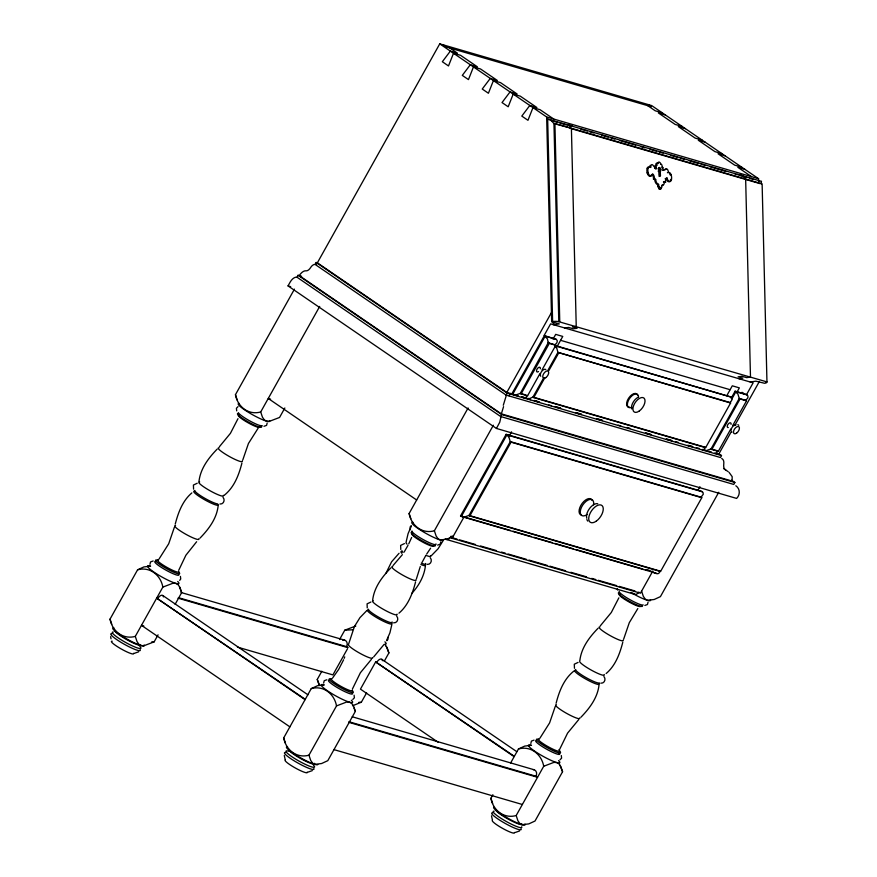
<?xml version="1.0" encoding="UTF-8"?>
<svg xmlns="http://www.w3.org/2000/svg" width="877" height="877" viewBox="0 0 877 877"><rect width="100%" height="100%" fill="white"/><g stroke="black" fill="none" stroke-linecap="round" stroke-linejoin="round"><path stroke-width="1.32" d="M525.729 398.355L529.555 398.575L532.953 397.062L704.845 447.138L704.056 449.737L702.291 449.791M506.139 434.334L508.89 437.141L510.271 441.613L700.997 497.171L703.266 494.277L703.025 492.479L701.578 491.273L506.139 434.334L460.546 515.928L464.185 517.123L469.009 515.424L659.745 570.982C659.241 578.513 648.717 568.011 645.483 569.798M705.163 450.197L702.554 449.441L706.204 450.625L711.028 448.936L717.507 450.822L716.706 453.42L714.941 453.475M503.299 405.262L506.248 395.648M503.562 406.643L501.348 413.856L299.265 275.619A7.191 3.782 -55.6 0 1 306.051 270.818A4.802 2.521 -55.6 0 0 310.579 267.617A4.802 2.521 -55.6 0 1 315.106 264.426L316.191 262.475L317.364 262.826L506.829 392.425L518.066 395.691M199.002 481.276C200.482 468.57 208.496 458.035 217.145 449.134M218.132 506.007C216.652 518.713 208.638 529.248 199.989 538.138M372.67 600.076C374.15 587.36 382.164 576.836 390.813 567.934M391.8 624.797L389.925 632.788L386.702 640.21M406.204 541.635L408.079 533.644L411.313 526.222M425.345 566.367C424.04 576.726 418.57 586.011 411.631 593.619M579.872 660.436C581.352 647.719 589.377 637.195 598.026 628.294M599.013 685.156C597.533 697.873 589.508 708.408 580.87 717.298M669.743 181.331A4.484 2.269 80.9 0 1 666.147 178.239L667.101 178.086A4.484 2.269 80.9 0 0 669.162 181.473A4.484 2.269 80.9 0 0 671.311 180.103L671.497 179.325A5.076 2.576 80.9 0 0 671.102 174.775A3.99 2.017 80.9 0 0 668.351 172.572A2.927 1.48 80.9 0 0 667.55 169.557A2.927 1.48 80.9 0 0 665.895 169.086L664.941 169.261M178.7 570.324L185.88 555.251L196.634 541.734M352.368 689.125L360.37 672.758L371.42 659.34M559.581 749.484L567.583 733.117L578.634 719.699M174.359 527.307L168.702 543.773L158.956 559.153M242.776 459.976L248.432 443.51L258.178 428.129M416.443 578.776L420.28 566.542M555.24 706.467L549.583 722.933L539.837 738.313M623.657 639.136L629.302 622.67L637.831 608.561M175.236 524.139C178.206 512.65 182.526 500.811 191.844 492.918M241.899 463.144C238.84 475.17 234.093 487.535 224.041 495.439M415.566 581.944C412.585 593.422 408.276 605.262 398.958 613.166M556.106 703.288C559.164 691.273 563.911 678.908 573.975 670.993M622.78 642.304C619.798 653.782 615.479 665.621 606.16 673.525M670.521 179.511L671.486 179.357M344.19 658.331L344.727 656.862M385.858 573.47L391.57 561.839L399.057 553.277M237.985 418.669L230.432 433.326L219.382 446.733M411.653 537.469L408.737 543.872M618.866 597.829L611.313 612.486L600.263 625.893M343.62 659.767L338.643 669.436L332.624 677.954M354.144 627.362L348.465 644.518A13.835 1.995 29.2 0 0 360.666 653.705A13.835 1.995 29.2 0 0 372.495 657.52M422.1 562.31L425.827 555.437M354.823 625.893L359.932 617.66L366.761 610.633M443.192 540.55L438.083 548.783L431.243 555.799M407.991 545.341L404.1 552.126M761.17 183.962L761.455 181.221L758.627 180.925M735.814 485.748C740.21 488.632 740.352 494.803 736.625 498.421L496.448 428.458L288.04 285.902L290.21 282.021A6.742 3.552 -55.6 0 1 297.007 277.22L298.092 275.279L301.622 276.299M111.763 624.292L110.042 619.107L137.579 569.82L143.817 566.948L150.603 566.125A17.989 2.598 29.2 0 0 161.39 576.704A17.989 2.598 29.2 0 0 177.702 581.462M237.185 399.89L235.453 394.694L294.442 289.147M316.663 264.076L439.75 43.85L651.666 105.58L758.572 178.711L758.638 181.451M158.068 634.827L154.133 641.865L143.949 645.746L141.12 645.56L138.906 644.277L137.02 641.569L135.299 636.384L162.848 587.097L173.032 583.216L175.86 583.402L178.075 584.685L179.949 587.393L181.682 592.578L175.126 604.319M284.85 407.98L279.555 417.463L269.371 421.344L266.531 421.157L264.317 419.875L262.442 417.167L260.71 411.971L319.699 306.424M285.431 743.093L283.709 737.897L311.247 688.609L317.485 685.737L324.271 684.926A17.989 2.598 29.2 0 0 335.058 695.505A17.989 2.598 29.2 0 0 351.37 700.252M410.853 518.691L409.12 513.494L468.11 407.948M318.976 684.652L317.244 679.467L321.837 671.245M339.542 639.563L344.793 630.179L354.977 626.299M347.435 648.881L332.898 674.895L237.404 647.083M506.796 392.468L551.436 312.607M506.139 395.099L507.224 393.159L721.497 455.569L720.412 457.52L506.139 395.099L315.106 264.426M509.055 395.779L510.359 393.444M308.967 755.185L336.516 705.897L346.7 702.017L349.528 702.203L351.743 703.486L353.617 706.193L355.349 711.379L327.801 760.666L321.563 763.538L314.788 764.36L312.574 763.078L310.688 760.37L308.967 755.185C296.711 758.671 285.825 749.835 283.709 737.897M450.69 536.384L453.223 536.264L446.985 539.136L440.199 539.958L437.985 538.675L436.11 535.968L434.378 530.771L493.367 425.224M512.617 394.42L545.187 336.143L556.369 339.399L557.344 340.912L556.84 342.874L554.998 344.76L548.191 342.764L547.478 339.004L544.398 335.606L511.828 393.883L515.479 395.067L520.302 393.378L548.476 342.26M500.668 416.531L501.754 414.591L734.871 482.493L733.775 484.444L500.668 416.531L297.007 277.22M552.97 324.545L554.198 322.352M496.448 428.458L499.769 422.177L500.866 417.309M525.487 394.891L520.302 393.378L521.091 393.916L549.32 343.411L555.788 345.297L542.008 369.962M553.025 339.158L555.689 334.378L562.76 336.428L556.676 347.314M513.999 756.106L375.652 661.927L360.458 689.125L438.029 742.194M521.091 393.916L527.57 395.801L540.035 373.492M445.165 538.949A4.495 3.771 -73.8 0 0 450.493 537.228L452.083 538.303L463.977 517.024M508.89 436.636L511.565 431.857M352.477 705.777L361.346 702.225L366.597 692.841M384.301 661.159L388.895 652.937L387.163 647.752L385.288 645.044M543.477 378.25L532.953 397.062L533.742 397.61L705.634 447.676L730.607 403.003L729.817 402.455L557.925 352.39L556.873 348.52L554.582 345.659L731.188 397.095C734.246 398.366 729.543 403.168 730.388 402.028M548.07 370.028L557.925 352.39L730.607 403.003M533.742 397.61L544.913 377.614M548.859 370.565L558.715 352.927M469.798 515.961L511.061 442.151L701.786 497.708L660.534 571.519L469.798 515.961L469.009 515.424L510.271 441.613L511.061 442.151M492.644 803.453L490.912 798.256L492.885 794.737M510.589 763.056L518.46 748.969L524.698 746.097L531.473 745.286A17.989 2.598 29.2 0 0 542.271 755.864A17.989 2.598 29.2 0 0 558.583 760.611M726.869 395.527L732.295 385.814L739.355 387.875L736.691 392.655M731.133 398.301L735.123 391.164L746.601 394.507L753.124 382.843L550.613 323.865L544.102 335.518L556.369 339.399M731.922 398.838L735.913 391.701L747.105 394.957L747.96 396.031L747.84 397.928L745.735 400.318L739.256 398.432L737.875 393.959L735.123 391.164M740.045 398.969L739.256 398.432L711.028 448.936L711.817 449.473L740.045 398.969L746.524 400.855L732.733 425.52M746.294 399.879L745.735 400.318L746.524 400.855M711.817 449.473L718.296 451.359L730.771 429.05M516.18 815.544L543.718 766.257L553.913 762.376L556.742 762.562L558.956 763.845L560.831 766.553L562.563 771.738L535.014 821.025L528.776 823.898L522.001 824.72L519.776 823.437L517.901 820.729L516.18 815.544C503.924 819.03 493.027 810.195 490.912 798.256M652.861 570.971L640.451 593.181L452.083 538.303M697.928 490.331L699.945 486.724M718.723 454.198L731.374 431.55M734.707 425.586L759.361 381.484M701.556 496.733L700.997 497.171L701.786 497.708M718.756 492.26L660.425 596.623L654.198 599.495L647.412 600.317L645.198 599.035L643.323 596.327L641.591 591.131M426.693 554.034L430.618 548.202M384.148 644.343L373.657 656.939M402.368 554.648L393.049 565.533M179.686 580.388L180.717 579.006L180.432 576.408M411.116 525.696L410.085 527.077L410.37 529.675M386.889 640.747L387.93 639.366L387.864 637.382M238.029 406.632L236.417 408.276L236.702 410.875M352.773 699.44L354.385 697.807L354.1 695.198M559.986 759.8L561.598 758.167L561.313 755.557M138.643 651.819L134.389 653.31M312.311 770.62L308.057 772.111M519.524 830.979L515.27 832.47M263.966 426.299L266.597 425.356L267.167 422.977M153.168 560.973L150.537 561.927L149.967 564.306M437.634 545.099L440.265 544.146L440.835 541.778M644.847 605.459L647.467 604.505L648.048 602.137M326.836 679.774L324.205 680.727L323.635 683.095M534.049 740.133L531.418 741.087L530.837 743.455M197.215 483.238L193.411 485.058L193.576 489.136M219.919 504.045C223.657 504.428 225.411 499.923 223.01 497.325M404.418 543.597L400.625 545.417L400.789 549.495M427.132 564.404C430.87 564.788 432.613 560.271 430.223 557.684M370.883 602.039L367.079 603.858L367.244 607.936M393.587 622.845C397.325 623.229 399.079 618.713 396.678 616.125M578.086 662.398L574.292 664.218L574.457 668.296M600.8 683.194C604.538 683.589 606.281 679.072 603.891 676.485M658.386 162.53L659.351 162.377A2.028 1.03 80.9 0 1 660.754 164.383M656.171 165.665A2.083 1.052 80.9 0 0 656.621 168.592L655.667 168.746A2.083 1.052 80.9 0 1 655.218 165.819L656.171 165.665A1.294 0.658 80.9 0 1 657.016 165.446A1.568 0.789 80.9 0 1 657.005 163.506A1.568 0.789 80.9 0 1 658.046 163.593A2.05 1.041 80.9 0 1 659.351 162.377M650.8 175.806A4.528 2.302 80.9 0 1 647.412 173.569L647.171 172.714A5.032 2.554 80.9 0 1 647.215 168.241L648.169 168.088A4.045 2.05 80.9 0 1 650.833 167.474A2.949 1.491 80.9 0 1 651.436 164.865A2.949 1.491 80.9 0 1 653.102 165.38A14.35 7.268 80.9 0 0 656.621 168.592M661.85 167.748L662.815 167.595A2.094 1.063 80.9 0 1 662.584 170.335A14.109 7.148 80.9 0 0 665.895 169.108M660.787 169.546A1.655 0.833 80.9 0 1 660.271 171.344L660.403 174.852A1.217 0.614 80.9 0 1 659.877 176.321A1.217 0.614 80.9 0 1 659.219 174.512L659.087 171.004A1.655 0.833 80.9 0 1 658.43 168.855A2.335 1.184 80.9 0 1 659.537 167.518A2.335 1.184 80.9 0 1 660.787 169.546L659.822 169.7A2.335 1.184 80.9 0 0 659.109 168.033M647.171 172.714L648.125 172.561A5.032 2.554 80.9 0 1 648.169 168.088M658.134 171.158L659.087 171.004M659.12 176.474A1.217 0.614 80.9 0 0 659.449 175.005L659.307 171.497L660.271 171.344M647.412 173.569L648.366 173.416A4.528 2.302 80.9 0 0 650.679 176.08A4.528 2.302 80.9 0 0 652.543 173.843A3.903 1.973 80.9 0 1 654.439 179.007L655.645 179.357A4.769 2.412 80.9 0 0 658.583 184.345L658.638 185.803A1.151 0.581 80.9 0 0 659.559 187.053L659.603 188.16A1.129 0.57 80.9 0 0 660.348 188.851A1.118 0.57 80.9 0 0 661.05 188.577L661.006 187.47A1.14 0.581 80.9 0 0 661.85 186.735L661.795 185.288A4.725 2.401 80.9 0 0 664.371 181.901L665.577 182.252A3.892 1.973 80.9 0 1 667.101 178.075M667.397 172.725L668.351 172.572M659.449 175.005L660.403 174.852M670.138 174.929L671.102 174.775M652.148 174.446A3.903 1.973 80.9 0 1 653.486 179.16L654.439 179.007M653.486 179.16L655.645 179.357M670.346 180.245L671.3 180.092M664.382 181.901L663.429 182.054L665.577 182.252M654.691 179.511A4.769 2.412 80.9 0 0 657.618 184.499L658.583 184.345M657.618 184.499L657.673 185.957L658.638 185.803M657.673 185.957A1.151 0.581 80.9 0 0 658.605 187.207L659.559 187.053M658.605 187.207L658.649 188.314L659.603 188.16M658.649 188.314A1.129 0.57 80.9 0 0 659.394 189.004A1.118 0.57 80.9 0 0 660.096 188.73L661.05 188.577M659.394 189.004L660.348 188.851M546.711 119.195L550.504 119.776L553.957 123.602L558.792 321.684A4.495 0.866 -1.4 0 0 552.609 321.541L551.655 321.673L546.656 116.981L439.75 43.85M750.175 381.999L755.919 381.177L764.525 383.271A4.495 0.866 -1.4 0 0 766.005 382.043L766.958 381.901L762.124 183.83L554.911 123.471L553.957 123.602L571.398 128.272L576.233 326.343L572.407 326.891L577.11 328.261L573.284 328.809L568.57 327.439L564.744 327.976M735.079 174.063L741.745 175.301A4.495 3.771 -73.8 0 1 744.683 179.16L745.647 179.029L750.482 377.099L746.645 377.647L741.942 376.277L738.105 376.825L742.819 378.195L738.993 378.732M558.792 321.684L766.958 381.901M571.212 125.915L572.21 125.926L567.496 124.545A4.495 3.771 -73.8 0 1 570.445 128.404M260.71 411.971C248.465 415.468 237.568 406.632 235.453 394.694M434.378 530.771C422.133 534.268 411.236 525.422 409.12 513.494M137.579 569.82C149.835 566.323 160.721 575.159 162.848 587.097M135.299 636.384C123.043 639.87 112.157 631.034 110.042 619.107M344.793 630.179L352.39 629.796M151.6 641.997L154.133 641.865M311.247 688.609C323.503 685.123 334.389 693.959 336.516 705.897M358.814 702.356L361.346 702.225M518.46 748.969C530.706 745.483 541.602 754.319 543.718 766.257M662.278 112.837L655.207 110.776L647.763 105.678M665.435 114.997L658.364 112.936L675.169 124.435L682.229 126.485M685.386 128.645L678.327 126.595L695.121 138.084L702.192 140.145M705.349 142.304L698.289 140.243L714.898 151.611L721.968 153.672M725.126 155.832L718.055 153.771L734.674 165.139L741.734 167.189M744.902 169.349L737.831 167.299L751.512 176.65M546.656 116.981L758.572 178.711M736.033 173.931L547.665 119.053L552.609 321.541M737.349 174.304L759.581 180.783M550.635 120.335L557.169 122.243M559.789 122.999L566.334 124.907M580.717 129.094L587.261 131.002M589.881 131.769L593.806 132.909M601.644 135.19L608.189 137.097M610.809 137.864L614.733 139.004M619.962 140.528L635.661 145.1M640.89 146.623L644.814 147.775M650.054 149.298L656.588 151.195M659.208 151.962L663.133 153.102M670.982 155.393L677.526 157.301M680.135 158.057L684.06 159.197M689.3 160.721L698.454 163.396M701.074 164.152L704.998 165.293M710.227 166.827L725.926 171.399M740.309 175.586L746.853 177.494M749.473 178.25L753.398 179.401M571.749 128.787L744.683 179.16M745.954 179.533L759.899 183.6M551.655 321.673L559.307 323.909L553.562 324.72L553.497 322.002M560.589 340.32L730.124 389.706M555.108 345.494L731.188 397.095M288.04 285.902L290.671 286.669M521.662 396.744L524.49 397.566M527.757 398.52L530.377 399.276M534.301 400.427L539.53 401.951M555.229 406.522L560.546 408.068M576.156 412.618L581.44 414.152M597.084 418.713L602.335 420.236M627.154 427.472L629.796 428.239M645.439 432.799L650.723 434.334M666.334 438.884L671.65 440.429M675.476 441.548L678.085 442.304M688.544 445.352L692.578 446.525M696.371 447.632L699.122 448.432M708.769 451.249L711.39 452.006M714.821 453.003L718.745 454.154M513.856 394.782L517.594 395.867M527.888 398.871L530.508 399.627M534.433 400.767L538.357 401.918M548.827 404.966L551.436 405.722M555.36 406.873L560.589 408.397M576.288 412.968L581.528 414.492M597.226 419.063L602.455 420.587M618.153 425.159L620.773 425.926M645.625 433.161L650.855 434.685M666.553 439.256L671.793 440.78M687.48 445.352L692.72 446.875M501.348 413.856L732.109 481.078L732.185 476.66L729.039 472.33M702.367 491.811L506.928 434.882L461.335 516.465L656.763 573.394M270.609 399.167L268.252 398.476L416.663 500M460.546 515.928L510.381 530.442M513.012 531.21L531.374 536.56M533.994 537.316L552.357 542.666M554.977 543.433L573.339 548.783M575.97 549.55L642.863 569.03M450.493 537.228L457.038 539.125M459.658 539.892L475.356 544.464M480.585 545.987L496.283 550.559M501.512 552.082L505.437 553.234M508.057 553.99L526.375 559.329M528.984 560.085L547.303 565.424M549.923 566.18L565.61 570.763M570.85 572.286L586.549 576.858M591.778 578.381L595.702 579.522M598.322 580.289L616.63 585.617M619.25 586.384L634.948 590.955M446.064 539.377L634.433 594.244M181.122 592.512L344.639 640.144M179.072 597.84L346.514 646.623L348.092 647.697L178.031 598.158M305.13 699.232L156.665 598.136L305.075 699.66M143.828 626.025L141.471 625.334L289.881 726.858M352.258 716.783L534.093 769.743M348.903 721.727L535.968 776.222L537.546 777.296L349.178 722.429M333.973 749.627L522.352 804.494M524.216 397.917L525.981 397.862L526.781 395.264L527.57 395.801M737.842 424.654L738.752 425.257M648.136 104.549L651.293 106.709L446.437 47.04L443.28 44.88M449.967 48.071L457.421 53.157L450.35 51.107L442.337 61.73L448.498 65.95L453.508 53.267L460.578 55.317L477.373 66.816L470.313 64.755L462.3 75.389L468.461 79.599L473.47 66.915L480.53 68.976L497.336 80.465L490.265 78.415L482.251 89.037L488.412 93.247L493.422 80.574L500.493 82.624L517.112 93.992L510.041 91.932L502.028 102.565L508.189 106.775L513.198 94.091L520.269 96.152L536.877 107.52L529.818 105.459L521.804 116.093L527.965 120.302L532.975 107.619L540.035 109.68L553.716 119.042M746.316 394.42L747.105 394.957M741.997 392.271L744.255 393.817M717.507 450.822L718.296 451.359M719.239 454.023L721.497 455.569M704.845 447.138L705.634 447.676M554.998 344.76L555.788 345.297M548.531 342.874L549.32 343.411M723.602 468.537L728.107 471.618M731.495 480.19L734.871 482.493M523.01 397.138L523.799 397.676M316.191 262.475L507.224 393.159M298.092 275.279L501.754 414.591M659.745 570.982L660.534 571.519M381.89 659.383L516.805 751.677M375.652 661.927L513.944 756.522M162.914 595.593L307.948 694.803M721.705 458.419C726.452 461.258 721.058 467.233 725.805 470.083M587.754 521.102L586.823 519.568M559.921 765.15L562.563 771.738M386.253 646.36L388.895 652.937M354.023 708.09L355.349 711.379M317.244 679.467L319.447 684.948M179.478 587.097L181.682 592.578M617.583 590.035L617.276 588.796M648.103 172.517L648.366 173.416M492.425 820.116L491.493 815.807M285.211 759.756L284.28 755.448M110.612 636.647L111.039 638.818M660.052 187.623L660.096 188.73M554.911 123.471L559.756 321.541M662.815 167.595A1.272 0.647 80.9 0 0 661.938 166.882A1.557 0.789 80.9 0 0 661.806 164.898A1.557 0.789 80.9 0 0 660.754 164.372M659.789 170.883A1.655 0.833 80.9 0 1 659.307 171.497M651.403 174.731A4.528 2.302 80.9 0 1 651.14 175.334M647.215 168.241A4.045 2.05 80.9 0 1 648.125 167.014M649.846 167.079A2.949 1.491 80.9 0 1 650.263 165.282M655.667 168.746A14.35 7.268 80.9 0 1 654.746 168.231M655.218 165.819A1.294 0.658 80.9 0 1 655.371 165.534M655.952 165.271A1.568 0.789 80.9 0 1 656.533 163.341M657.312 162.804A2.05 1.041 80.9 0 1 657.52 162.508M669.579 173.723A3.99 2.017 80.9 0 1 669.787 174.095M664.634 182.405A3.892 1.973 80.9 0 1 664.558 181.868M665.161 178.776A3.892 1.973 80.9 0 1 665.38 178.535M662.859 184.619A4.725 2.401 80.9 0 1 661.806 185.573M538.522 371.552A2.697 1.414 -55.6 0 1 536.516 370.796A2.697 1.414 -55.6 0 1 538.697 367.463A2.697 1.414 -55.6 0 1 540.32 368.8M540.769 376.255A4.188 2.203 -55.6 0 1 541.701 371.377A4.188 2.203 -55.6 0 1 545.812 369.601M728.283 427.527A2.697 1.414 -55.6 0 1 727.395 425.575A2.697 1.414 -55.6 0 1 729.752 422.878A2.697 1.414 -55.6 0 1 731.045 424.358M731.999 432.098A4.188 2.203 -55.6 0 1 731.506 431.813M731.045 430.585A4.188 2.203 -55.6 0 1 732.777 426.518A4.188 2.203 -55.6 0 1 736.044 424.874M629.576 407.18A7.871 4.144 -55.6 0 1 628.59 398.224A7.871 4.144 -55.6 0 1 637.524 395.012M631.736 407.334A7.871 4.144 -55.6 0 1 627.417 403.76A7.871 4.144 -55.6 0 1 633.227 394.858A7.871 4.144 -55.6 0 1 638.566 396.886M631.769 408.967A7.871 4.144 -55.6 0 1 638.346 397.193M638.873 592.096A4.495 3.771 -73.8 0 1 632.799 593.126M384.915 641.821A17.989 2.598 29.2 0 1 385.08 644.178M354.79 626.266A17.989 2.598 29.2 0 1 355.799 626.068M430.552 555.7A14.087 2.028 29.2 0 1 425.992 555.371M407.027 544.157A14.087 2.028 29.2 0 1 406.106 542.457M425.674 563.472A13.604 1.962 29.2 0 1 421.267 563.166M402.938 552.324A13.604 1.962 29.2 0 1 402.05 550.69M425.444 564.876A14.098 2.039 29.2 0 1 420.872 564.547M401.885 553.321A14.098 2.039 29.2 0 1 401.754 551.469M342.655 640.188A4.495 3.771 -73.8 0 1 346.568 641.701A4.495 3.771 -73.8 0 1 346.514 646.623M269.491 420.565A17.989 2.598 29.2 0 1 252.061 414.459A17.989 2.598 29.2 0 1 239.268 403.464M198.827 538.73A13.835 1.995 29.2 0 1 185.409 534.027A13.835 1.995 29.2 0 1 175.564 525.564M218.23 504.516A14.098 2.039 29.2 0 1 204.571 499.726A14.098 2.039 29.2 0 1 194.541 491.109M178.755 574.512A13.769 1.984 29.2 0 1 165.402 569.831A13.769 1.984 29.2 0 1 155.613 561.412M178.689 572.045A13.769 1.984 29.2 0 1 166.202 568.406A13.769 1.984 29.2 0 1 157.948 560.304M178.733 571.486A12.245 1.765 29.2 0 1 166.871 567.331A12.245 1.765 29.2 0 1 158.167 559.844M259.614 426.748A12.245 1.765 29.2 0 1 247.752 422.593A12.245 1.765 29.2 0 1 239.048 415.117M223.35 495.341A14.087 2.028 29.2 0 1 209.702 490.561A14.087 2.028 29.2 0 1 199.682 481.944M242.293 460.94A13.835 1.995 29.2 0 1 228.886 456.237A13.835 1.995 29.2 0 1 219.042 447.774M133.567 653.277A12.738 1.842 29.2 0 1 121.223 648.958A12.738 1.842 29.2 0 1 112.168 641.175M144.08 644.968A17.989 2.598 29.2 0 1 126.65 638.862A17.989 2.598 29.2 0 1 113.846 627.866M260.601 425.488A13.769 1.984 29.2 0 1 249.682 422.725A13.769 1.984 29.2 0 1 238.314 413.429M262.3 425.718A13.769 1.984 29.2 0 1 250.482 421.289A13.769 1.984 29.2 0 1 238.38 412.771M139.783 646.382A16.378 2.368 29.2 0 1 126.803 643.093A16.378 2.368 29.2 0 1 113.286 632.043M140.177 649.714A16.871 2.434 29.2 0 1 123.832 643.992A16.871 2.434 29.2 0 1 111.828 633.676M217.66 503.902A13.55 1.951 29.2 0 1 203.727 497.665A13.55 1.951 29.2 0 1 194.858 490.418M140.912 645.198A14.898 2.149 29.2 0 1 126.431 639.476A14.898 2.149 29.2 0 1 114.997 630.541M157.849 598.487A4.495 2.368 -55.6 0 1 161.302 595.319A4.495 2.368 -55.6 0 1 163.407 596.908M376.836 662.278A4.495 2.368 -55.6 0 1 380.289 659.109A4.495 2.368 -55.6 0 1 382.383 660.699M579.708 717.879A13.835 1.995 29.2 0 1 566.29 713.187A13.835 1.995 29.2 0 1 556.446 704.724M599.112 683.665A14.098 2.039 29.2 0 1 585.452 678.886A14.098 2.039 29.2 0 1 575.422 670.269M559.57 751.205A13.769 1.984 29.2 0 1 547.084 747.566A13.769 1.984 29.2 0 1 538.818 739.454M558.846 749.714A12.245 1.765 29.2 0 1 549.145 747.259A12.245 1.765 29.2 0 1 539.037 739.004M599.386 682.887A13.604 1.962 29.2 0 1 586.154 677.658A13.604 1.962 29.2 0 1 575.718 669.491M604.22 674.49A14.087 2.028 29.2 0 1 592.194 670.609A14.087 2.028 29.2 0 1 579.774 661.258M558.77 752.63A13.769 1.984 29.2 0 1 547.862 749.868A13.769 1.984 29.2 0 1 536.483 740.572M643.181 604.867A13.769 1.984 29.2 0 1 629.785 599.583A13.769 1.984 29.2 0 1 619.217 591.317M642.337 605.678A13.769 1.984 29.2 0 1 630.563 601.885A13.769 1.984 29.2 0 1 618.417 592.742M521.749 823.689A14.898 2.149 29.2 0 1 509.022 819.578A14.898 2.149 29.2 0 1 495.878 809.701M623.174 640.1A13.835 1.995 29.2 0 1 609.767 635.397A13.835 1.995 29.2 0 1 599.923 626.934M640.539 606.456A12.245 1.765 29.2 0 1 627.252 600.953A12.245 1.765 29.2 0 1 619.929 594.266M514.448 832.437A12.738 1.842 29.2 0 1 503.562 828.918A12.738 1.842 29.2 0 1 492.337 820.477M524.961 824.128A17.989 2.598 29.2 0 1 509.581 819.162A17.989 2.598 29.2 0 1 493.718 807.224M650.372 599.725A17.989 2.598 29.2 0 1 630.914 592.446M521.059 828.875A16.871 2.434 29.2 0 1 504.713 823.152A16.871 2.434 29.2 0 1 492.71 812.836M521.683 826.77A16.378 2.368 29.2 0 1 505.81 821.212A16.378 2.368 29.2 0 1 494.168 811.192M533.117 769.611A4.495 3.771 -73.8 0 1 535.968 776.222M352.357 690.846A13.769 1.984 29.2 0 1 339.87 687.206A13.769 1.984 29.2 0 1 331.616 679.094M443.225 540.166A17.989 2.598 29.2 0 1 423.701 532.087A17.989 2.598 29.2 0 1 412.935 522.264M433.326 546.097A12.245 1.765 29.2 0 1 420.05 540.594A12.245 1.765 29.2 0 1 412.716 533.907M352.401 690.276A12.245 1.765 29.2 0 1 340.539 686.121A12.245 1.765 29.2 0 1 331.835 678.645M352.422 693.301A13.769 1.984 29.2 0 1 339.07 688.631A13.769 1.984 29.2 0 1 329.281 680.212M317.803 764.58A17.989 2.598 29.2 0 1 298.29 756.489A17.989 2.598 29.2 0 1 287.513 746.667M435.924 543.893A13.769 1.984 29.2 0 1 424.15 540.089A13.769 1.984 29.2 0 1 412.004 530.958M435.124 545.33A13.769 1.984 29.2 0 1 421.782 540.649A13.769 1.984 29.2 0 1 411.982 532.229M415.961 579.741A13.835 1.995 29.2 0 1 402.554 575.038A13.835 1.995 29.2 0 1 392.71 566.575M397.018 614.13A14.087 2.028 29.2 0 1 383.37 609.351A14.087 2.028 29.2 0 1 373.35 600.745M313.451 765.183A16.378 2.368 29.2 0 1 298.597 760.852A16.378 2.368 29.2 0 1 288.774 751.216M313.845 768.515A16.871 2.434 29.2 0 1 297.5 762.793A16.871 2.434 29.2 0 1 285.496 752.477M391.898 623.306A14.098 2.039 29.2 0 1 378.239 618.526A14.098 2.039 29.2 0 1 368.208 609.91M392.052 621.936A13.55 1.951 29.2 0 1 380.475 618.197A13.55 1.951 29.2 0 1 368.526 609.208M314.536 763.33A14.898 2.149 29.2 0 1 301.809 759.219A14.898 2.149 29.2 0 1 288.665 749.342M307.235 772.078A12.738 1.842 29.2 0 1 296.349 768.559A12.738 1.842 29.2 0 1 285.124 760.118M587.25 514.437A9.45 4.966 -55.6 0 1 580.256 511.784A9.45 4.966 -55.6 0 1 587.875 500.142A9.45 4.966 -55.6 0 1 593.543 504.812M581.232 514.996A9.45 4.966 -55.6 0 1 582.196 503.332A9.45 4.966 -55.6 0 1 592.216 500.493M586.79 518.252A9.45 4.966 -55.6 0 1 589.607 508.408A9.45 4.966 -55.6 0 1 597.763 503.749M545.834 377.592A4.188 2.203 -55.6 0 0 548.235 371.256A4.188 2.203 -55.6 0 0 543.082 374.907A4.188 2.203 -55.6 0 0 545.834 377.592M736.57 433.15A4.188 2.203 -55.6 0 0 738.971 426.814A4.188 2.203 -55.6 0 0 733.808 430.464A4.188 2.203 -55.6 0 0 736.57 433.15M639.212 411.072A8.518 4.484 -55.6 0 0 644.091 398.18A8.518 4.484 -55.6 0 0 633.6 405.602A8.518 4.484 -55.6 0 0 639.212 411.072M596.272 521.146A10.217 5.372 -55.6 0 0 602.137 505.678A10.217 5.372 -55.6 0 0 589.541 514.58A10.217 5.372 -55.6 0 0 596.272 521.146"/></g></svg>
